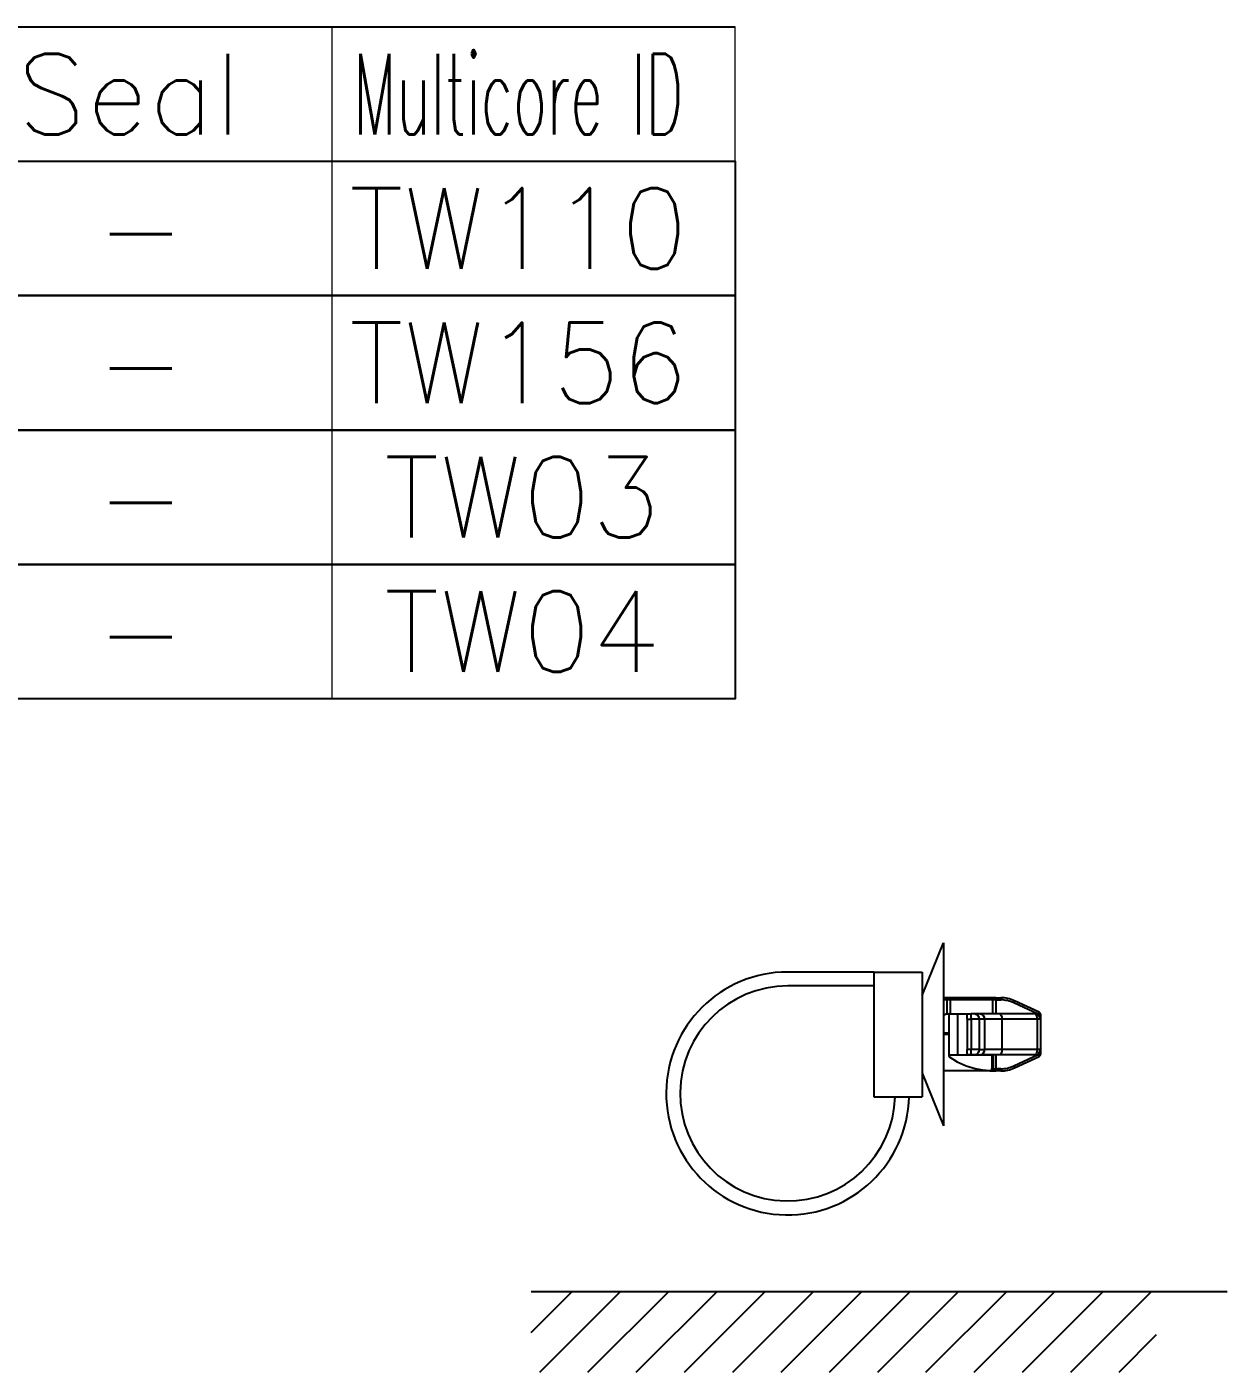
# Model space of a CAD drawing. Header units: inches. Extents: x 47316 to 59086, y 3141 to 11743.
# Drawn here: x 53365.2 to 53409.9, y 8635.8 to 8685.8 of the extents above; entities that cross this region are included whole.
import ezdxf

# ---------------------------------------------------------------- set-up
doc = ezdxf.new("R2010")
doc.units = ezdxf.units.IN
doc.header["$MEASUREMENT"] = 0
doc.styles.get("Standard").update_dxf_attribs({"font": ''})
doc.styles.get('Standard').set_extended_font_data('SimSun')

msp = doc.modelspace()

# ---------------------------------------------------------------- linework, layer by layer
at = {"color": 0, "linetype": 'Continuous', "lineweight": -2}
for p, q in [((53309.065, 8685.823), (53391.565, 8685.823)), ((53309.065, 8680.823), (53391.565, 8680.823))]:
    msp.add_line(p, q, dxfattribs=at)
at = {"color": 7, "linetype": 'Continuous', "lineweight": 15}
for p, q in [((53376.565, 8680.823), (53376.565, 8685.823)), ((53391.565, 8680.823), (53391.565, 8685.823))]:
    msp.add_line(p, q, dxfattribs=at)
at = {"color": 102, "linetype": 'Continuous', "lineweight": 15}
for p, q in [((53376.565, 8675.823), (53376.565, 8680.823)), ((53376.565, 8670.823), (53376.565, 8675.823)), ((53376.565, 8665.823), (53376.565, 8670.823)), ((53376.565, 8660.823), (53376.565, 8665.823))]:
    msp.add_line(p, q, dxfattribs=at)
at = {"color": 0, "linetype": 'ByBlock', "lineweight": -3, "ltscale": 0.132311}
for p, q in [((53398.514, 8649.775), (53399.314, 8651.735)), ((53398.514, 8646.895), (53399.314, 8644.935))]:
    msp.add_line(p, q, dxfattribs=at)
at = {"color": 0, "linetype": 'ByBlock', "lineweight": -3, "ltscale": 0.425}
msp.add_line((53399.314, 8651.735), (53399.314, 8644.935), dxfattribs=at)
at = {"color": 0, "linetype": 'ByBlock', "lineweight": -3, "ltscale": 0.2}
for p, q in [((53396.714, 8650.655), (53393.514, 8650.655)), ((53396.714, 8650.135), (53393.514, 8650.135))]:
    msp.add_line(p, q, dxfattribs=at)
at = {"color": 0, "linetype": 'ByBlock', "lineweight": -3, "ltscale": 0.289999}
msp.add_line((53396.714, 8650.655), (53396.714, 8646.015), dxfattribs=at)
at = {"color": 0, "linetype": 'ByBlock', "lineweight": -3, "ltscale": 0.1125}
for p, q in [((53396.714, 8650.655), (53398.514, 8650.655)), ((53396.714, 8646.015), (53398.514, 8646.015))]:
    msp.add_line(p, q, dxfattribs=at)
at = {"color": 0, "linetype": 'ByBlock', "lineweight": -3, "ltscale": 0.096026}
for p, q in [((53398.514, 8650.655), (53398.514, 8649.118)), ((53398.514, 8647.551), (53398.514, 8646.015))]:
    msp.add_line(p, q, dxfattribs=at)
at = {"color": 0, "linetype": 'ByBlock', "lineweight": -3, "ltscale": 0.008443}
for p, q in [((53399.449, 8649.695), (53399.314, 8649.695)), ((53399.449, 8649.615), (53399.314, 8649.615))]:
    msp.add_line(p, q, dxfattribs=at)
at = {"color": 0, "linetype": 'ByBlock', "lineweight": -3, "ltscale": 0.005}
for p, q in [((53399.449, 8649.615), (53399.449, 8649.695)), ((53401.259, 8649.615), (53401.259, 8649.695)), ((53401.448, 8649.615), (53401.448, 8649.695)), ((53401.922, 8649.509), (53401.956, 8649.582)), ((53402.834, 8649.084), (53402.868, 8649.156)), ((53402.834, 8649.084), (53402.914, 8649.084)), ((53402.834, 8647.585), (53402.914, 8647.585)), ((53402.834, 8647.585), (53402.868, 8647.513)), ((53401.253, 8647.055), (53401.253, 8646.975)), ((53401.448, 8647.055), (53401.448, 8646.975)), ((53401.922, 8647.16), (53401.956, 8647.087))]:
    msp.add_line(p, q, dxfattribs=at)
at = {"color": 0, "linetype": 'ByBlock', "lineweight": -3, "ltscale": 0.009488}
msp.add_line((53399.601, 8649.695), (53399.449, 8649.695), dxfattribs=at)
at = {"color": 0, "linetype": 'ByBlock', "lineweight": -3, "ltscale": 0.097302}
for p, q in [((53401.158, 8649.695), (53399.601, 8649.695)), ((53401.133, 8649.615), (53399.576, 8649.615))]:
    msp.add_line(p, q, dxfattribs=at)
at = {"color": 0, "linetype": 'ByBlock', "lineweight": -3, "ltscale": 0.006325}
msp.add_line((53401.259, 8649.695), (53401.158, 8649.695), dxfattribs=at)
at = {"color": 0, "linetype": 'ByBlock', "lineweight": -3, "ltscale": 0.011804}
for p, q in [((53401.259, 8649.695), (53401.448, 8649.695)), ((53401.259, 8649.615), (53401.448, 8649.615))]:
    msp.add_line(p, q, dxfattribs=at)
at = {"color": 0, "linetype": 'ByBlock', "lineweight": -3, "ltscale": 0.032832}
msp.add_line((53399.449, 8649.089), (53399.449, 8649.615), dxfattribs=at)
at = {"color": 0, "linetype": 'ByBlock', "lineweight": -3, "ltscale": 0.007906}
msp.add_line((53399.576, 8649.615), (53399.449, 8649.615), dxfattribs=at)
at = {"color": 0, "linetype": 'ByBlock', "lineweight": -3, "ltscale": 0.0325}
for p, q in [((53399.576, 8649.095), (53399.576, 8649.615)), ((53401.133, 8649.615), (53401.133, 8649.095)), ((53401.259, 8649.615), (53401.259, 8649.095)), ((53401.163, 8647.575), (53401.163, 8647.055)), ((53401.253, 8647.575), (53401.253, 8647.055))]:
    msp.add_line(p, q, dxfattribs=at)
at = {"color": 0, "linetype": 'ByBlock', "lineweight": -3, "ltscale": 0.007907}
msp.add_line((53401.259, 8649.615), (53401.133, 8649.615), dxfattribs=at)
at = {"color": 0, "linetype": 'ByBlock', "lineweight": -3, "ltscale": 0.062941}
for p, q in [((53402.834, 8649.084), (53401.922, 8649.509)), ((53401.922, 8647.16), (53402.834, 8647.585))]:
    msp.add_line(p, q, dxfattribs=at)
at = {"color": 0, "linetype": 'ByBlock', "lineweight": -3, "ltscale": 0.062942}
for p, q in [((53402.868, 8649.156), (53401.956, 8649.582)), ((53401.956, 8647.087), (53402.868, 8647.513))]:
    msp.add_line(p, q, dxfattribs=at)
at = {"color": 0, "linetype": 'ByBlock', "lineweight": -3, "ltscale": 0.097948}
msp.add_line((53398.514, 8649.118), (53398.514, 8647.551), dxfattribs=at)
at = {"color": 0, "linetype": 'ByBlock', "lineweight": -3, "ltscale": 0.02}
for p, q in [((53399.514, 8649.095), (53399.834, 8649.095)), ((53399.514, 8647.575), (53399.834, 8647.575))]:
    msp.add_line(p, q, dxfattribs=at)
at = {"color": 0, "linetype": 'ByBlock', "lineweight": -3, "ltscale": 0.095}
for p, q in [((53399.514, 8649.095), (53399.514, 8647.575)), ((53399.834, 8649.095), (53399.834, 8647.575))]:
    msp.add_line(p, q, dxfattribs=at)
at = {"color": 0, "linetype": 'ByBlock', "lineweight": -3, "ltscale": 0.022501}
for p, q in [((53399.834, 8649.095), (53400.194, 8649.095)), ((53399.834, 8647.575), (53400.194, 8647.575))]:
    msp.add_line(p, q, dxfattribs=at)
at = {"color": 0, "linetype": 'ByBlock', "lineweight": -3, "ltscale": 0.009364}
for p, q in [((53400.194, 8649.095), (53400.344, 8649.095)), ((53400.194, 8648.895), (53400.344, 8648.895)), ((53400.344, 8647.775), (53400.194, 8647.775)), ((53400.344, 8647.575), (53400.194, 8647.575))]:
    msp.add_line(p, q, dxfattribs=at)
at = {"color": 0, "linetype": 'ByBlock', "lineweight": -3, "ltscale": 0.0125}
for p, q in [((53400.194, 8648.895), (53400.194, 8649.095)), ((53400.344, 8648.895), (53400.344, 8649.095)), ((53399.514, 8648.375), (53399.314, 8648.375)), ((53399.514, 8648.335), (53399.314, 8648.335)), ((53400.194, 8647.575), (53400.194, 8647.775)), ((53400.344, 8647.575), (53400.344, 8647.775))]:
    msp.add_line(p, q, dxfattribs=at)
at = {"color": 0, "linetype": 'ByBlock', "lineweight": -3, "ltscale": 0.07}
for p, q in [((53400.194, 8648.895), (53400.194, 8647.775)), ((53400.344, 8648.895), (53400.344, 8647.775)), ((53400.632, 8648.895), (53400.632, 8647.775)), ((53400.835, 8648.895), (53400.835, 8647.775)), ((53401.483, 8648.895), (53401.483, 8647.775)), ((53402.794, 8648.895), (53402.794, 8647.775)), ((53402.914, 8648.895), (53402.914, 8647.775))]:
    msp.add_line(p, q, dxfattribs=at)
at = {"color": 0, "linetype": 'ByBlock', "lineweight": -3, "ltscale": 0.009006}
for p, q in [((53400.488, 8649.095), (53400.344, 8649.095)), ((53400.488, 8647.575), (53400.344, 8647.575))]:
    msp.add_line(p, q, dxfattribs=at)
at = {"color": 0, "linetype": 'ByBlock', "lineweight": -3, "ltscale": 0.018011}
for p, q in [((53400.632, 8648.895), (53400.344, 8648.895)), ((53400.632, 8647.775), (53400.344, 8647.775))]:
    msp.add_line(p, q, dxfattribs=at)
at = {"color": 0, "linetype": 'ByBlock', "lineweight": -3, "ltscale": 0.012637}
for p, q in [((53400.69, 8649.095), (53400.488, 8649.095)), ((53400.835, 8648.895), (53400.632, 8648.895)), ((53400.632, 8647.775), (53400.835, 8647.775)), ((53400.488, 8647.575), (53400.69, 8647.575))]:
    msp.add_line(p, q, dxfattribs=at)
at = {"color": 0, "linetype": 'ByBlock', "lineweight": -3, "ltscale": 0.04455}
for p, q in [((53401.403, 8649.095), (53400.69, 8649.095)), ((53401.403, 8647.575), (53400.69, 8647.575))]:
    msp.add_line(p, q, dxfattribs=at)
at = {"color": 0, "linetype": 'ByBlock', "lineweight": -3, "ltscale": 0.0405}
for p, q in [((53401.483, 8648.895), (53400.835, 8648.895)), ((53401.483, 8647.775), (53400.835, 8647.775))]:
    msp.add_line(p, q, dxfattribs=at)
at = {"color": 0, "linetype": 'ByBlock', "lineweight": -3, "ltscale": 0.081943}
for p, q in [((53402.714, 8649.095), (53401.403, 8649.095)), ((53402.794, 8648.895), (53401.483, 8648.895)), ((53402.794, 8647.775), (53401.483, 8647.775)), ((53402.714, 8647.575), (53401.403, 8647.575))]:
    msp.add_line(p, q, dxfattribs=at)
at = {"color": 0, "linetype": 'ByBlock', "lineweight": -3, "ltscale": 0.007544}
for p, q in [((53402.914, 8648.895), (53402.794, 8648.895)), ((53402.914, 8647.775), (53402.794, 8647.775))]:
    msp.add_line(p, q, dxfattribs=at)
at = {"color": 0, "linetype": 'ByBlock', "lineweight": -3, "ltscale": 0.001816}
for p, q in [((53402.834, 8649.084), (53402.834, 8649.055)), ((53402.834, 8647.615), (53402.834, 8647.585))]:
    msp.add_line(p, q, dxfattribs=at)
at = {"color": 0, "linetype": 'ByBlock', "lineweight": -3, "ltscale": 0.011816}
for p, q in [((53402.914, 8649.084), (53402.914, 8648.895)), ((53402.914, 8647.775), (53402.914, 8647.585))]:
    msp.add_line(p, q, dxfattribs=at)
at = {"color": 0, "linetype": 'ByBlock', "lineweight": -3, "ltscale": 0.0025}
msp.add_line((53399.449, 8648.335), (53399.449, 8648.375), dxfattribs=at)
at = {"color": 0, "linetype": 'ByBlock', "lineweight": -3, "ltscale": 0.004339}
msp.add_line((53399.514, 8647.575), (53399.514, 8647.505), dxfattribs=at)
at = {"color": 0, "linetype": 'ByBlock', "lineweight": -3, "ltscale": 0.1}
msp.add_line((53399.514, 8647.575), (53401.114, 8647.575), dxfattribs=at)
at = {"color": 0, "linetype": 'ByBlock', "lineweight": -3, "ltscale": 0.031953}
msp.add_line((53401.114, 8647.575), (53401.114, 8647.063), dxfattribs=at)
at = {"color": 0, "linetype": 'ByBlock', "lineweight": -3, "ltscale": 0.003059}
msp.add_line((53401.163, 8647.575), (53401.114, 8647.575), dxfattribs=at)
at = {"color": 0, "linetype": 'ByBlock', "lineweight": -3, "ltscale": 0.000233459}
msp.add_line((53401.167, 8647.575), (53401.163, 8647.575), dxfattribs=at)
at = {"color": 0, "linetype": 'ByBlock', "lineweight": -3, "ltscale": 0.005363}
msp.add_line((53401.253, 8647.575), (53401.167, 8647.575), dxfattribs=at)
at = {"color": 0, "linetype": 'ByBlock', "lineweight": -3, "ltscale": 0.107719}
msp.add_line((53401.038, 8646.975), (53399.314, 8646.975), dxfattribs=at)
at = {"color": 0, "linetype": 'ByBlock', "lineweight": -3, "ltscale": 0.000715637}
msp.add_line((53401.034, 8646.987), (53401.034, 8646.975), dxfattribs=at)
at = {"color": 0, "linetype": 'ByBlock', "lineweight": -3, "ltscale": 0.00896}
msp.add_line((53401.038, 8646.975), (53401.181, 8646.975), dxfattribs=at)
at = {"color": 0, "linetype": 'ByBlock', "lineweight": -3, "ltscale": 0.000495148}
msp.add_line((53401.114, 8647.063), (53401.114, 8647.055), dxfattribs=at)
at = {"color": 0, "linetype": 'ByBlock', "lineweight": -3, "ltscale": 9.0198e-05}
msp.add_line((53401.114, 8647.055), (53401.115, 8647.055), dxfattribs=at)
at = {"color": 0, "linetype": 'ByBlock', "lineweight": -3, "ltscale": 0.002986}
msp.add_line((53401.115, 8647.055), (53401.163, 8647.055), dxfattribs=at)
at = {"color": 0, "linetype": 'ByBlock', "lineweight": -3, "ltscale": 0.005597}
msp.add_line((53401.163, 8647.055), (53401.253, 8647.055), dxfattribs=at)
at = {"color": 0, "linetype": 'ByBlock', "lineweight": -3, "ltscale": 0.004477}
msp.add_line((53401.181, 8646.975), (53401.253, 8646.975), dxfattribs=at)
at = {"color": 0, "linetype": 'ByBlock', "lineweight": -3, "ltscale": 0.012206}
for p, q in [((53401.448, 8647.055), (53401.253, 8647.055)), ((53401.448, 8646.975), (53401.253, 8646.975))]:
    msp.add_line(p, q, dxfattribs=at)
at = {"color": 0, "lineweight": -2}
for p, q in [((53383.967, 8637.241, 0), (53385.497, 8638.771, 0)), ((53383.967, 8638.771, 0), (53409.86, 8638.771, 0)), ((53384.29, 8635.767, 0), (53387.293, 8638.771, 0)), ((53386.086, 8635.767, 0), (53389.089, 8638.771, 0)), ((53387.882, 8635.767, 0), (53390.885, 8638.771, 0)), ((53389.678, 8635.767, 0), (53392.681, 8638.771, 0)), ((53391.474, 8635.767, 0), (53394.478, 8638.771, 0)), ((53393.27, 8635.767, 0), (53396.274, 8638.771, 0)), ((53395.066, 8635.767, 0), (53398.07, 8638.771, 0)), ((53396.862, 8635.767, 0), (53399.866, 8638.771, 0)), ((53398.658, 8635.767, 0), (53401.662, 8638.771, 0)), ((53400.454, 8635.767, 0), (53403.458, 8638.771, 0)), ((53402.25, 8635.767, 0), (53405.254, 8638.771, 0)), ((53404.046, 8635.767, 0), (53407.05, 8638.771, 0)), ((53405.842, 8635.767, 0), (53407.239, 8637.163, 0))]:
    msp.add_line(p, q, dxfattribs=at)
at = {"color": 0, "linetype": 'Continuous', "lineweight": -2}
for points in [[(53309.065, 8675.823), (53309.065, 8680.823), (53391.565, 8680.823), (53391.565, 8675.823)], [(53309.065, 8670.823), (53309.065, 8675.823), (53391.565, 8675.823), (53391.565, 8670.823)], [(53309.065, 8665.823), (53309.065, 8670.823), (53391.565, 8670.823), (53391.565, 8665.823)], [(53309.065, 8660.823), (53309.065, 8665.823), (53391.565, 8665.823), (53391.565, 8660.823)]]:
    msp.add_lwpolyline(points, close=True, dxfattribs=at)
at = {"color": 0, "linetype": 'ByBlock', "lineweight": -3}
msp.add_lwpolyline([(53399.514, 8647.505), (53399.822, 8647.315), (53400.149, 8647.169), (53400.488, 8647.067), (53400.76, 8647.016), (53401.034, 8646.987)], dxfattribs=at)
for centre, radius, start, end in [((53393.514, 8646.135), 4.52, 90, 358.4787), ((53393.514, 8646.135), 4, 90, 358.2809), ((53401.448, 8648.495), 1.2, 64.9831, 90), ((53401.448, 8648.495), 1.12, 64.9831, 90), ((53399.514, 8648.695), 0.4, 90, 120), ((53402.714, 8648.895), 0.2, 0, 90), ((53402.834, 8649.084), 0.08, 0, 64.9831), ((53402.714, 8647.775), 0.2, 270, 0), ((53402.834, 8647.585), 0.08, 295.0169, 0), ((53401.04, 8647.061), 0.0745, 265.9237, 1.6006), ((53401.034, 8647.055), 0.0799, 269.9427, 359.9426), ((53401.037, 8646.978), 0.00347, 225.6094, 288.8376), ((53401.448, 8648.175), 1.12, 270, 295.0169), ((53401.448, 8648.175), 1.2, 270, 295.0169)]:
    msp.add_arc(centre, radius, start, end, dxfattribs=at)
at = {"color": 0, "linetype": 'ByBlock', "lineweight": -3, "extrusion": (0, 0, -1)}
for centre, major_axis, ratio, start_param, end_param in [((53399.601, 8649.615), (0, -0.08), 0.316228, 1.570796, 3.141593), ((53401.158, 8649.615), (0, -0.08), 0.316228, 1.570796, 3.141593), ((53400.488, 8648.895), (0, -0.2), 0.720438, 3.141593, 4.712389), ((53400.69, 8648.895), (0, -0.2), 0.720438, 3.141593, 4.712389), ((53401.403, 8648.895), (0, -0.2), 0.396439, 3.141593, 4.712389), ((53402.714, 8648.895), (0, -0.2), 0.396439, 3.141593, 4.712389), ((53400.488, 8647.775), (0, -0.2), 0.720438, 4.712389, 6.283185), ((53400.69, 8647.775), (0, -0.2), 0.720438, 4.712389, 6.283185), ((53401.403, 8647.775), (0, -0.2), 0.396439, 4.712389, 6.283185), ((53402.714, 8647.775), (0, -0.2), 0.396439, 4.712389, 6.283185), ((53401.038, 8647.055), (0, 0.08), 0.97071, 1.570796, 3.141593), ((53401.181, 8647.055), (0, 0.08), 0.22389, 3.141593, 4.712389)]:
    msp.add_ellipse(centre, major_axis=major_axis, ratio=ratio, start_param=start_param, end_param=end_param, dxfattribs=at)

# ---------------------------------------------------------------- texts
at = {"color": 7, "linetype": 'Continuous', "lineweight": 15, "char_height": 3, "attachment_point": 1}
for s, insert, width in [('\\Fromans.shx;\\W1.0000000000;\\T1.0000000000;\\o\\lSeal', (53364.851, 8684.823), 9.28571), ('\\Fromans.shx;\\W0.5185185185;\\T1.0000000000;\\o\\lMulticore ID', (53377.362, 8684.823), 14)]:
    msp.add_mtext(s, dxfattribs=dict(at, insert=insert, width=width))
at = {"color": 21, "linetype": 'Continuous', "lineweight": 15, "char_height": 3, "attachment_point": 1}
for s, insert, width in [('\\Fromans.shx;\\W0.9800000000;\\T1.0000000000;\\o\\lTW110', (53377.205, 8679.823), 14), ('\\Fromans.shx;\\W0.9800000000;\\T1.0000000000;\\o\\lTW156', (53377.205, 8674.823), 14), ('\\Fromans.shx;\\W1.0000000000;\\T1.0000000000;\\o\\lTW03', (53378.494, 8669.823), 11.42857), ('\\Fromans.shx;\\W1.0000000000;\\T1.0000000000;\\o\\lTW04', (53378.494, 8664.823), 11.42857)]:
    msp.add_mtext(s, dxfattribs=dict(at, insert=insert, width=width))
at = {"color": 140, "linetype": 'Continuous', "lineweight": 15, "char_height": 3, "width": 3.71429, "attachment_point": 1}
for insert in [(53367.78, 8679.823), (53367.78, 8674.823), (53367.78, 8669.823), (53367.78, 8664.823)]:
    msp.add_mtext('\\Fromans.shx;\\W1.0000000000;\\T1.0000000000;\\o\\l-', dxfattribs=dict(at, insert=insert))

doc.saveas('drawing.dxf')
